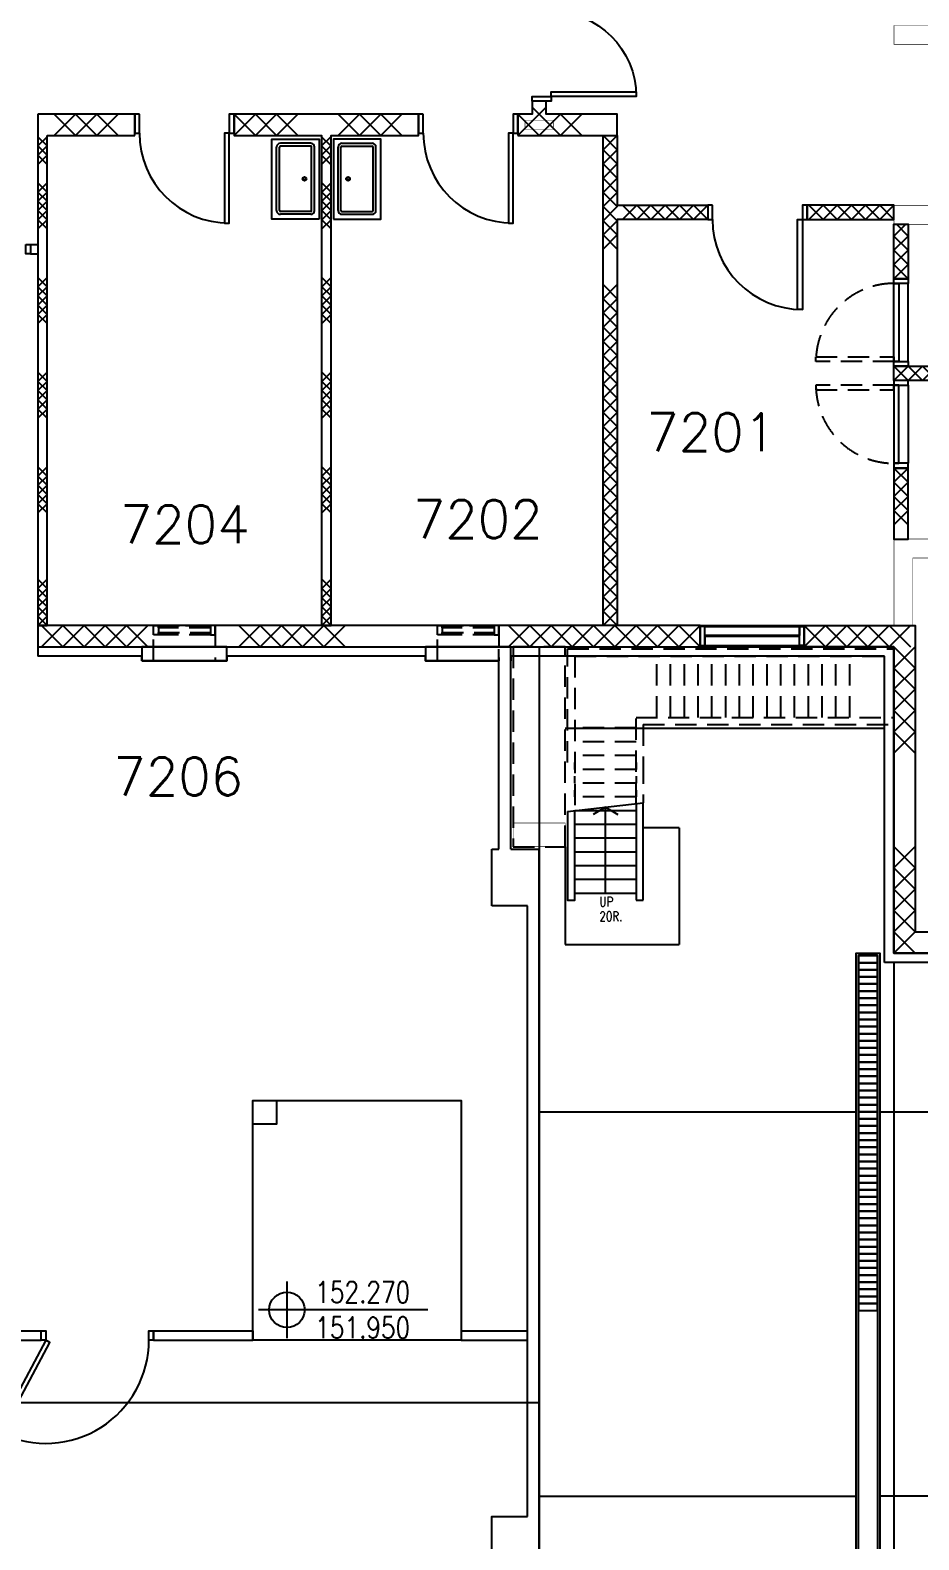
# Model space of a CAD drawing. Header units: millimetres. Extents: x -68474 to 336725, y -113450 to 40976.
# Drawn here: x 120620 to 130012, y -95946 to -80000 of the extents above; entities that cross this region are included whole.
import ezdxf

# ---------------------------------------------------------------- set-up
doc = ezdxf.new("R2010")
doc.units = ezdxf.units.MM
doc.header["$LTSCALE"] = 900
doc.linetypes.add('s5152a$0$HIDDEN', pattern=[0.375, 0.25, -0.125])
for name, color, linetype in [('s5152a$0$11', 7, 'Continuous'), ('s5152a$0$20', 7, 'Continuous'), ('s5152a$0$22', 7, 'Continuous'), ('s5152a$0$23', 7, 'Continuous'), ('s5152a$0$25', 7, 'Continuous'), ('s5152a$0$30', 7, 'Continuous'), ('s5152a$0$31', 7, 'Continuous'), ('s5152a$0$45', 7, 'Continuous'), ('s5152a$0$48', 2, 'Continuous'), ('s5152a$0$49', 7, 'Continuous'), ('s5152a$0$6', 7, 'Continuous'), ('s5152a$0$7', 7, 'Continuous'), ('s5152a$0$new_dr', 9, 'Continuous'), ('s5152a$0$new_pit', 1, 'Continuous'), ('s5152a$0$new_wash', 5, 'Continuous'), ('s5152a$0$ROOM-NO', 4, 'Continuous')]:
    doc.layers.add(name, color=color, linetype=linetype)
doc.styles.add('s5152a$0$STANDARD', font='SIMPLEX')

# ---------------------------------------------------------------- blocks, each defined once
blk = doc.blocks.new('s5152a$0$D1050B')
at = {"layer": 's5152a$0$30', "color": 14, "linetype": 'Continuous'}
blk.add_lwpolyline([(0.05, 0.15), (0.05, 1.1), (0.1, 1.1), (0.1, 0.15), (0, 0.15), (0, 0), (0.05, 0), (0.05, 0.15)], dxfattribs=at)
blk.add_lwpolyline([(1, 0), (1.05, 0), (1.05, 0.15), (1, 0.15)], close=True, dxfattribs=at)
blk.add_arc((0.05, 0.15), 0.95, 0, 90, dxfattribs=at)
blk = doc.blocks.new('s5152a$0$H900')
at = {"layer": 's5152a$0$22', "color": 1, "linetype": 'Continuous'}
for points in [[(0, 0), (0.15, 0.15), (0.3, 0), (0.45, 0.15), (0.6, 0), (0.75, 0.15), (0.9, 0)], [(0, 0.15), (0.15, 0), (0.3, 0.15), (0.45, 0), (0.6, 0.15), (0.75, 0), (0.9, 0.15)]]:
    blk.add_lwpolyline(points, dxfattribs=at)
blk = doc.blocks.new('s5152a$0$H1200')
at = {"layer": 's5152a$0$22', "color": 1, "linetype": 'Continuous'}
for points in [[(0, 0), (0.15, 0.15), (0.3, 0), (0.45, 0.15), (0.6, 0), (0.75, 0.15), (0.9, 0), (1.05, 0.15), (1.2, 0)], [(0, 0.15), (0.15, 0), (0.3, 0.15), (0.45, 0), (0.6, 0.15), (0.75, 0), (0.9, 0.15), (1.05, 0), (1.2, 0.15)]]:
    blk.add_lwpolyline(points, dxfattribs=at)
blk = doc.blocks.new('s5152a$0$H750')
at = {"layer": 's5152a$0$22', "color": 11, "linetype": 'Continuous'}
for points in [[(0, 0.15), (0.15, 0), (0.3, 0.15), (0.45, 0), (0.6, 0.15), (0.75, 0)], [(0, 0), (0.15, 0.15), (0.3, 0), (0.45, 0.15), (0.6, 0), (0.75, 0.15)]]:
    blk.add_lwpolyline(points, dxfattribs=at)
blk = doc.blocks.new('s5152a$0$D1600E')
at = {"layer": 's5152a$0$30', "linetype": 'Continuous'}
for points in [[(0.05, 0.2), (0.1, 0.2), (0.1, 1.1), (0.05, 1.1)], [(1.55, 0.2), (1.5, 0.2), (1.5, 0.8), (1.55, 0.8)], [(0, 0), (0.05, 0), (0.05, 0.2), (0, 0.2)], [(1.55, 0), (1.6, 0), (1.6, 0.2), (1.55, 0.2)]]:
    blk.add_lwpolyline(points, close=True, dxfattribs=at)
for centre, radius, start, end in [((0.05, 0.2), 0.900002, 0, 90), ((1.550003, 0.2), 0.600001, 90, 179.999994)]:
    blk.add_arc(centre, radius, start, end, dxfattribs=at)
blk = doc.blocks.new('s5152a$0$D1050A')
at = {"layer": 's5152a$0$30', "color": 4, "linetype": 'Continuous'}
for points in [[(0.05, 0.2), (0.1, 0.2), (0.1, 1.15), (0.05, 1.15)], [(0, 0), (0.05, 0), (0.05, 0.2), (0, 0.2)], [(1, 0), (1.05, 0), (1.05, 0.2), (1, 0.2)]]:
    blk.add_lwpolyline(points, close=True, dxfattribs=at)
blk.add_arc((0.05, 0.2), 0.95, 0, 90, dxfattribs=at)
blk = doc.blocks.new('s5152a$0$H450')
at = {"layer": 's5152a$0$22', "color": 10, "linetype": 'Continuous'}
for points in [[(0, 0), (0.15, 0.15), (0.3, 0), (0.45, 0.15)], [(0, 0.15), (0.15, 0), (0.3, 0.15), (0.45, 0)]]:
    blk.add_lwpolyline(points, dxfattribs=at)
blk = doc.blocks.new('s5152a$0$HAT15')
at = {"layer": 's5152a$0$22', "color": 10, "linetype": 'Continuous'}
for points in [[(0, 0.15), (0.15, 0), (0.3, 0.15), (0.45, 0), (0.6, 0.15), (0.75, 0)], [(0, 0), (0.15, 0.15), (0.3, 0), (0.45, 0.15), (0.6, 0), (0.75, 0.15)]]:
    blk.add_lwpolyline(points, dxfattribs=at)

msp = doc.modelspace()

# ---------------------------------------------------------------- linework, layer by layer
at = {"layer": 's5152a$0$11', "color": 3, "linetype": 'Continuous', "const_width": 5}
for points in [[(129750.2, -75749.8), (129750.2, -75550), (130850.2, -75549.8), (130850.2, -79950), (136350, -79950), (136350, -78799.9), (136550.2, -78799.9), (136550.2, -82949.9), (136350, -82949.9), (136350, -80150), (130850.2, -80150), (130850.2, -80475), (130650.2, -80475), (130650.2, -80150), (129750, -80150), (129750, -79950), (130650.2, -79950), (130650.2, -75749.8)], [(129750, -82050), (129750, -81850), (130650, -81850), (130650, -81525), (130850, -81525), (130850, -81850), (131400, -81850), (131400, -86125), (136350, -86125), (136350, -86000), (136550, -86000), (136550.2, -89850), (136350.2, -89850), (136350, -86325), (131200, -86325), (131200, -85575), (129950, -85575), (129950, -86287.4), (129750, -86287.4), (129750, -85375), (131200, -85375), (131200, -82050)]]:
    msp.add_lwpolyline(points, close=True, dxfattribs=at)
at = {"layer": 's5152a$0$11', "color": 1, "linetype": 'Continuous'}
msp.add_lwpolyline([(129750, -83550), (129750, -83550), (129900, -83550), (129900, -83550), (131200, -83550), (131200, -83700), (129750, -83700)], close=True, dxfattribs=at)
at = {"layer": 's5152a$0$20', "color": 11, "linetype": 'Continuous'}
for p, q in [((121725.1, -80887.4), (120700.1, -80887.4)), ((120700.1, -80887.4), (120700.1, -86612.4)), ((121725.1, -81112.4), (121725.1, -80887.4)), ((120800.1, -81112.9), (121725.1, -81112.4)), ((120800.1, -86286.9), (120800.1, -81112.9)), ((120700.1, -86286.9), (120800.1, -86286.9))]:
    msp.add_line(p, q, dxfattribs=at)
at = {"layer": 's5152a$0$20', "color": 5, "linetype": 'Continuous'}
msp.add_line((120625.1, -82262.14329), (120625.1, -82362.14329), dxfattribs=at)
at = {"layer": 's5152a$0$20', "color": 11, "linetype": 'Continuous'}
for points in [[(125775.1, -81112.4), (126825.1, -81112.4), (126825.1, -80887.4), (126075.1, -80887.4), (126075.1, -80749.9), (125925.1, -80749.9), (125925.1, -80887.4), (125775.1, -80887.4)], [(123700.1, -86286.9), (123800.1, -86286.9), (123800.1, -81112.9), (124725.1, -81112.4), (124725.1, -80887.4), (122775.1, -80887.4), (122775.1, -81112.4), (123700.1, -81112.9)], [(126675.1, -86286.9), (126675.1, -81112.9), (126825.1, -81112.9), (126825.1, -81850), (127781.4, -81850), (127781.4, -82000), (126825.1, -82000), (126825.1, -86286.9)], [(128831.4, -82000), (129750, -82000), (129750, -81850), (128831.4, -81850)], [(128800.1, -86512.4), (128800.1, -86287.4), (129975, -86287.4), (129975, -89524.5), (130887.5, -89524.5), (130887.5, -89749.5), (129750, -89749.5), (129750, -86512.4)]]:
    msp.add_lwpolyline(points, close=True, dxfattribs=at)
at = {"layer": 's5152a$0$20', "color": 1, "linetype": 'Continuous'}
for points in [[(129900, -82625), (129750, -82625), (129750, -82050), (129900, -82050)], [(129900, -84625), (129750, -84625), (129750, -85375), (129900, -85375)]]:
    msp.add_lwpolyline(points, close=True, dxfattribs=at)
at = {"layer": 's5152a$0$20', "color": 14, "linetype": 'Continuous'}
msp.add_lwpolyline([(120700.1, -86512.4), (122700.1, -86512.4), (127700.1, -86512.4), (127700.1, -86287.4), (125575.1, -86287.4), (122575.1, -86287.4), (120700.1, -86287.4)], dxfattribs=at)
at = {"layer": 's5152a$0$22', "color": 11, "linetype": 'Continuous'}
for p, q in [((125775.1, -81112.4), (126075.1, -80812.4)), ((125925.1, -80812.4), (126225.1, -81112.4)), ((125775.1, -80887.4), (126000.1, -81112.4)), ((126000.1, -81112.4), (126225.1, -80887.4)), ((126225.1, -81112.4), (126450.1, -80887.4)), ((126225.1, -80887.4), (126450.1, -81112.4))]:
    msp.add_line(p, q, dxfattribs=at)
at = {"layer": 's5152a$0$22', "color": 1, "linetype": 'Continuous'}
for points in [[(129900, -82625), (129750, -82475), (129900, -82325), (129750, -82175), (129875, -82050)], [(129750, -82625), (129900, -82475), (129750, -82325), (129900, -82175), (129775, -82050)], [(129750, -84625), (129900, -84775), (129750, -84925), (129900, -85075), (129750, -85225)], [(129900, -84625), (129750, -84775), (129900, -84925), (129750, -85075), (129900, -85225)]]:
    msp.add_lwpolyline(points, dxfattribs=at)
at = {"layer": 's5152a$0$22', "color": 11, "linetype": 'Continuous'}
for points in [[(126800.1, -86512.4), (127025.1, -86287.4), (127250.1, -86512.4), (127475.1, -86287.4), (127700.1, -86512.4)], [(126800.1, -86287.4), (127025.1, -86512.4), (127250.1, -86287.4), (127475.1, -86512.4), (127700.1, -86287.4)]]:
    msp.add_lwpolyline(points, dxfattribs=at)
at = {"layer": 's5152a$0$23', "color": 11, "linetype": 'Continuous'}
for points in [[(127700.1, -86499.9), (127750.1, -86499.9), (127750.1, -86299.9), (127700.1, -86299.9)], [(127750.1, -86299.9), (128750.1, -86299.9), (128750.1, -86394.9), (127750.1, -86394.9)], [(127750.1, -86499.9), (128750.1, -86499.9), (128750.1, -86404.9), (127750.1, -86404.9)], [(128800.1, -86499.9), (128750.1, -86499.9), (128750.1, -86299.9), (128800.1, -86299.9)]]:
    msp.add_lwpolyline(points, close=True, dxfattribs=at)
at = {"layer": 's5152a$0$23', "color": 14, "linetype": 'Continuous'}
msp.add_lwpolyline([(121800.1, -86662.4), (122700.1, -86662.4), (122700.1, -86512.4), (121800.1, -86512.4)], close=True, dxfattribs=at)
msp.add_lwpolyline([(125700.1, -86662.4), (125700.1, -86662.4), (125700.1, -86512.4), (124800.1, -86512.4), (124800.1, -86662.4), (125575.1, -86662.4)], dxfattribs=at)
at = {"layer": 's5152a$0$23', "color": 3, "linetype": 's5152a$0$HIDDEN'}
msp.add_lwpolyline([(125725.1, -88624.9), (126275.1, -88624.9), (126275.1, -86512.4), (125725.1, -86512.4)], close=True, dxfattribs=at)
at = {"layer": 's5152a$0$25', "color": 14, "linetype": 'Continuous'}
for p, q in [((127700.1, -86287.4), (128800.1, -86287.4)), ((121800.1, -86612.4), (120700.1, -86612.4)), ((121800.1, -86662.4), (121800.1, -86612.4)), ((122700.1, -86662.4), (121800.1, -86662.4)), ((124800.1, -86612.4), (122700.1, -86612.4)), ((122700.1, -86612.4), (122700.1, -86662.4)), ((124800.1, -86662.4), (124800.1, -86612.4)), ((125575.1, -86662.4), (124800.1, -86662.4)), ((129650, -86612.4), (125700.1, -86612.4)), ((125700.1, -86612.4), (125700.1, -86662.4)), ((129650, -89849.5), (129650, -86612.4)), ((133762.5, -89849.5), (129650, -89849.5))]:
    msp.add_line(p, q, dxfattribs=at)
at = {"layer": 's5152a$0$25', "color": 1, "linetype": 's5152a$0$HIDDEN'}
for p, q in [((126300.42409, -87734.9), (126300.42409, -86534.9)), ((126300.42409, -86534.9), (129750, -86534.9)), ((126376.42409, -86610.9), (129750, -86610.9)), ((126376.42409, -86610.9), (126376.42409, -88244.5)), ((127243.28226, -87258.9), (127243.28226, -86612.4)), ((127388.88226, -87258.9), (127388.88226, -86612.4)), ((127534.48226, -87258.9), (127534.48226, -86612.4)), ((127680.08226, -87258.9), (127680.08226, -86612.4)), ((127825.68226, -87258.9), (127825.68226, -86612.4)), ((127971.28226, -87258.9), (127971.28226, -86612.4)), ((128116.88226, -87258.9), (128116.88226, -86612.4)), ((128262.48226, -87258.9), (128262.48226, -86612.4)), ((128408.08226, -87258.9), (128408.08226, -86612.4)), ((128553.68226, -87258.9), (128553.68226, -86612.4)), ((128699.28226, -87258.9), (128699.28226, -86612.4)), ((128844.88226, -87258.9), (128844.88226, -86612.4)), ((128990.48226, -87258.9), (128990.48226, -86612.4)), ((129136.08226, -87258.9), (129136.08226, -86612.4)), ((129281.68226, -87258.9), (129281.68226, -86612.4)), ((127024.42409, -87370.9), (126376.42409, -87370.9)), ((127024.42409, -87258.9), (129750, -87258.9)), ((127024.42409, -88171.7), (127024.42409, -87258.9)), ((127100.42409, -87334.9), (129750, -87334.9)), ((127100.42409, -87334.9), (127100.42409, -87734.9)), ((127024.42409, -87516.5), (126376.42409, -87516.5)), ((127024.42409, -87662.1), (126376.42409, -87662.1)), ((126376.42409, -87807.7), (126376.42409, -87734.9)), ((127024.42409, -87807.7), (126376.42409, -87807.7)), ((127024.42409, -87734.9), (127024.42409, -87807.7)), ((127100.42409, -87734.9), (127100.42409, -88163.2)), ((126376.42409, -87953.3), (126376.42409, -87880.5)), ((127024.42409, -87953.3), (126376.42409, -87953.3)), ((127024.42409, -87880.5), (127024.42409, -87953.3)), ((126376.42409, -88098.9), (126376.42409, -88026.1)), ((127024.42409, -88098.9), (126376.42409, -88098.9)), ((127024.42409, -88026.1), (127024.42409, -88098.9))]:
    msp.add_line(p, q, dxfattribs=at)
at = {"layer": 's5152a$0$25', "color": 1, "linetype": 'Continuous'}
for p, q in [((126300.42409, -88253), (127100.42409, -88163.2)), ((127024.42409, -88171.7), (127024.42409, -89190.9)), ((127024.42409, -88171.7), (127024.42409, -88244.5)), ((127100.42409, -89190.9), (127100.42409, -88163.2)), ((127024.42409, -88244.5), (126376.12409, -88244.5)), ((126376.42409, -88390.1), (126376.42409, -88317.3)), ((126700.42409, -88208.1), (126570.52028, -88283.1)), ((126700.42409, -89118.1), (126700.42409, -88208.1)), ((126700.42409, -88208.1), (126830.3279, -88283.1)), ((127024.42409, -88317.3), (127024.42409, -88390.1)), ((127024.42409, -88390.1), (126376.42409, -88390.1)), ((126376.42409, -88535.7), (126376.42409, -88462.9)), ((127024.42409, -88462.9), (127024.42409, -88535.7)), ((127478.77535, -88426.7186), (127100.42409, -88426.7186)), ((127478.77535, -88426.7186), (127478.77535, -89657.02606)), ((126275.1, -88624.9), (126275.1, -89657.02606)), ((127024.42409, -88535.7), (126376.42409, -88535.7)), ((126376.42409, -88681.3), (126376.42409, -88608.5)), ((127024.42409, -88608.5), (127024.42409, -88681.3)), ((127024.42409, -88681.3), (126376.42409, -88681.3)), ((126376.42409, -88826.9), (126376.42409, -88754.1)), ((127024.42409, -88754.1), (127024.42409, -88826.9)), ((127024.42409, -88826.9), (126376.42409, -88826.9)), ((126376.42409, -88972.5), (126376.42409, -88899.7)), ((127024.42409, -88972.5), (126376.42409, -88972.5)), ((127024.42409, -88899.7), (127024.42409, -88972.5)), ((126376.42409, -89118.1), (126376.42409, -89045.3)), ((127024.42409, -89118.1), (126376.42409, -89118.1)), ((127024.42409, -89045.3), (127024.42409, -89118.1)), ((127024.42409, -89190.9), (127100.42409, -89190.9)), ((126275.1, -89657.02606), (127478.77535, -89657.02606))]:
    msp.add_line(p, q, dxfattribs=at)
at = {"layer": 's5152a$0$25', "color": 14, "linetype": 'Continuous'}
msp.add_lwpolyline([(120700.1, -86512.4), (122700.1, -86512.4), (125700.1, -86512.4), (129750, -86512.4), (129750, -89749.5), (130887.5, -89749.5)], dxfattribs=at)
at = {"layer": 's5152a$0$25', "color": 1, "linetype": 'Continuous'}
msp.add_lwpolyline([(126300.42409, -88253), (126300.42409, -89190.9), (126376.42409, -89190.9), (126376.42409, -88244.5)], dxfattribs=at)
at = {"layer": 's5152a$0$30', "color": 4, "linetype": 'Continuous'}
for p, q in [((129900, -83500), (129900, -82675)), ((129900, -83750), (129900, -84575)), ((129900, -83750), (129900, -84575))]:
    msp.add_line(p, q, dxfattribs=at)
for points in [[(129750, -82625), (129900, -82625), (129900, -82675), (129750, -82675)], [(129750, -82675), (129800, -82675), (129800, -83500), (129750, -83500)], [(129750, -83500), (129900, -83500), (129900, -83550), (129750, -83550)], [(129750, -83750), (129900, -83750), (129900, -83700), (129750, -83700)], [(129750, -83750), (129900, -83750), (129900, -83700), (129750, -83700)], [(129750, -84575), (129800, -84575), (129800, -83750), (129750, -83750)], [(129750, -84575), (129800, -84575), (129800, -83750), (129750, -83750)], [(129750, -84625), (129900, -84625), (129900, -84575), (129750, -84575)], [(129750, -84625), (129900, -84625), (129900, -84575), (129750, -84575)]]:
    msp.add_lwpolyline(points, close=True, dxfattribs=at)
at = {"layer": 's5152a$0$30', "color": 4, "linetype": 's5152a$0$HIDDEN'}
for points in [[(129750, -83450), (129750, -83500), (128925, -83500), (128925, -83450)], [(129750, -83800), (129750, -83750), (128925, -83750), (128925, -83800)], [(129750, -83800), (129750, -83750), (128925, -83750), (128925, -83800)]]:
    msp.add_lwpolyline(points, close=True, dxfattribs=at)
at = {"layer": 's5152a$0$30', "linetype": 's5152a$0$HIDDEN'}
for points in [[(121975.1, -86387.4), (121925.1, -86387.4), (121925.1, -86287.4), (121975.1, -86287.4)], [(121975.1, -86287.4), (122525.1, -86287.4), (122525.1, -86312.4), (121975.1, -86312.4)], [(121975.1, -86362.4), (122525.1, -86362.4), (122525.1, -86387.4), (121975.1, -86387.4)], [(122525.1, -86387.4), (122575.1, -86387.4), (122575.1, -86287.4), (122525.1, -86287.4)], [(124975.1, -86387.4), (124925.1, -86387.4), (124925.1, -86287.4), (124975.1, -86287.4)], [(124975.1, -86287.4), (125525.1, -86287.4), (125525.1, -86312.4), (124975.1, -86312.4)], [(124975.1, -86362.4), (125525.1, -86362.4), (125525.1, -86387.4), (124975.1, -86387.4)], [(125525.1, -86387.4), (125575.1, -86387.4), (125575.1, -86287.4), (125525.1, -86287.4)]]:
    msp.add_lwpolyline(points, close=True, dxfattribs=at)
at = {"layer": 's5152a$0$30', "color": 4, "linetype": 's5152a$0$HIDDEN'}
for centre, start, end in [((129750, -83500), 90, 180), ((129750, -83750), 180, 270)]:
    msp.add_arc(centre, 825, start, end, dxfattribs=at)
at = {"layer": 's5152a$0$31', "color": 2, "linetype": 'Continuous'}
for points in [[(123675.1, -81994.9), (123175.1, -81994.9), (123175.1, -81149.9), (123675.1, -81149.9)], [(123825.1, -81994.9), (124325.1, -81994.9), (124325.1, -81149.9), (123825.1, -81149.9)]]:
    msp.add_lwpolyline(points, close=True, dxfattribs=at)
at = {"layer": 's5152a$0$45', "color": 8, "linetype": 'Continuous'}
for p, q in [((126000.1, -86512.4), (126000.1, -111750)), ((126000.1, -94499.9), (107991.7, -94499.9))]:
    msp.add_line(p, q, dxfattribs=at)
at = {"layer": 's5152a$0$45', "color": 14, "linetype": 'Continuous'}
for points in [[(129600, -108750), (129350, -108750), (129350, -89750), (129600, -89750)], [(129575, -89775), (129375, -89775), (129375, -89850), (129575, -89850)], [(129575, -108725), (129375, -108725), (129375, -89775), (129575, -89775)], [(129575, -89850), (129375, -89850), (129375, -89925), (129575, -89925)], [(129575, -89925), (129375, -89925), (129375, -90000), (129575, -90000)], [(129575, -90000), (129375, -90000), (129375, -90075), (129575, -90075)], [(129575, -90075), (129375, -90075), (129375, -90150), (129575, -90150)], [(129575, -90150), (129375, -90150), (129375, -90225), (129575, -90225)], [(129575, -90225), (129375, -90225), (129375, -90300), (129575, -90300)], [(129575, -90300), (129375, -90300), (129375, -90375), (129575, -90375)], [(129575, -90375), (129375, -90375), (129375, -90450), (129575, -90450)], [(129575, -90450), (129375, -90450), (129375, -90525), (129575, -90525)], [(129575, -90525), (129375, -90525), (129375, -90600), (129575, -90600)], [(129575, -90600), (129375, -90600), (129375, -90675), (129575, -90675)], [(129575, -90675), (129375, -90675), (129375, -90750), (129575, -90750)], [(129575, -90750), (129375, -90750), (129375, -90825), (129575, -90825)], [(129575, -90825), (129375, -90825), (129375, -90900), (129575, -90900)], [(129575, -90900), (129375, -90900), (129375, -90975), (129575, -90975)], [(129575, -90975), (129375, -90975), (129375, -91050), (129575, -91050)], [(129575, -91050), (129375, -91050), (129375, -91125), (129575, -91125)], [(129575, -91125), (129375, -91125), (129375, -91200), (129575, -91200)], [(129575, -91200), (129375, -91200), (129375, -91275), (129575, -91275)], [(129575, -91275), (129375, -91275), (129375, -91350), (129575, -91350)], [(129575, -91350), (129375, -91350), (129375, -91425), (129575, -91425)], [(129575, -91425), (129375, -91425), (129375, -91500), (129575, -91500)], [(129575, -91500), (129375, -91500), (129375, -91575), (129575, -91575)], [(129575, -91575), (129375, -91575), (129375, -91650), (129575, -91650)], [(129575, -91650), (129375, -91650), (129375, -91725), (129575, -91725)], [(129575, -91725), (129375, -91725), (129375, -91800), (129575, -91800)], [(129575, -91800), (129375, -91800), (129375, -91875), (129575, -91875)], [(129575, -91875), (129375, -91875), (129375, -91950), (129575, -91950)], [(129575, -91950), (129375, -91950), (129375, -92025), (129575, -92025)], [(129575, -92025), (129375, -92025), (129375, -92100), (129575, -92100)], [(129575, -92100), (129375, -92100), (129375, -92175), (129575, -92175)], [(129575, -92175), (129375, -92175), (129375, -92250), (129575, -92250)], [(129575, -92250), (129375, -92250), (129375, -92325), (129575, -92325)], [(129575, -92325), (129375, -92325), (129375, -92400), (129575, -92400)], [(129575, -92400), (129375, -92400), (129375, -92475), (129575, -92475)], [(129575, -92475), (129375, -92475), (129375, -92550), (129575, -92550)], [(129575, -92550), (129375, -92550), (129375, -92625), (129575, -92625)], [(129575, -92625), (129375, -92625), (129375, -92700), (129575, -92700)], [(129575, -92700), (129375, -92700), (129375, -92775), (129575, -92775)], [(129575, -92775), (129375, -92775), (129375, -92850), (129575, -92850)], [(129575, -92850), (129375, -92850), (129375, -92925), (129575, -92925)], [(129575, -92925), (129375, -92925), (129375, -93000), (129575, -93000)], [(129575, -93000), (129375, -93000), (129375, -93075), (129575, -93075)], [(129575, -93075), (129375, -93075), (129375, -93150), (129575, -93150)], [(129575, -93150), (129375, -93150), (129375, -93225), (129575, -93225)], [(129575, -93225), (129375, -93225), (129375, -93300), (129575, -93300)], [(129575, -93300), (129375, -93300), (129375, -93375), (129575, -93375)], [(129575, -93375), (129375, -93375), (129375, -93450), (129575, -93450)], [(129575, -93450), (129375, -93450), (129375, -93525), (129575, -93525)]]:
    msp.add_lwpolyline(points, close=True, dxfattribs=at)
at = {"layer": 's5152a$0$48', "linetype": 's5152a$0$HIDDEN'}
for points in [[(121925.1, -86287.4), (122575.1, -86287.4), (122575.1, -86662.4), (121925.1, -86662.4)], [(124925.1, -86287.4), (125575.1, -86287.4), (125575.1, -86662.4), (124925.1, -86662.4)]]:
    msp.add_lwpolyline(points, close=True, dxfattribs=at)
at = {"layer": 's5152a$0$49', "color": 2, "linetype": 'Continuous'}
for p, q in [((123225.1, -81904.9), (123225.1, -81234.9)), ((123255.1, -81904.9), (123255.1, -81234.9)), ((123585.1, -81194.9), (123265.1, -81194.9)), ((123585.1, -81224.9), (123265.1, -81224.9)), ((123595.1, -81904.9), (123595.1, -81234.9)), ((123625.1, -81904.9), (123625.1, -81234.9)), ((123875.1, -81904.9), (123875.1, -81234.9)), ((123905.1, -81904.9), (123905.1, -81234.9)), ((123915.1, -81194.9), (124235.1, -81194.9)), ((123915.1, -81224.9), (124235.1, -81224.9)), ((124245.1, -81904.9), (124245.1, -81234.9)), ((124275.1, -81904.9), (124275.1, -81234.9)), ((123585.1, -81914.9), (123265.1, -81914.9)), ((123585.1, -81944.9), (123265.1, -81944.9)), ((123915.1, -81914.9), (124235.1, -81914.9)), ((123915.1, -81944.9), (124235.1, -81944.9))]:
    msp.add_line(p, q, dxfattribs=at)
for centre, radius in [((123520.1, -81569.9), 20), ((123520.1, -81569.9), 15), ((123980.1, -81569.9), 20), ((123980.1, -81569.9), 15)]:
    msp.add_circle(centre, radius, dxfattribs=at)
for centre, radius, start, end in [((123265.1, -81234.9), 40, 90, 180), ((123265.1, -81234.9), 10, 90, 180), ((123585.1, -81234.9), 40, 0, 90), ((123585.1, -81234.9), 10, 0, 90), ((123915.1, -81234.9), 40, 90, 180), ((123915.1, -81234.9), 10, 90, 180), ((124235.1, -81234.9), 40, 0, 90), ((124235.1, -81234.9), 10, 0, 90), ((123265.1, -81904.9), 40, 180, 270), ((123265.1, -81904.9), 10, 180, 270), ((123585.1, -81904.9), 40, 270, 0), ((123585.1, -81904.9), 10, 270, 0), ((123915.1, -81904.9), 40, 180, 270), ((123915.1, -81904.9), 10, 180, 270), ((124235.1, -81904.9), 40, 270, 0), ((124235.1, -81904.9), 10, 270, 0)]:
    msp.add_arc(centre, radius, start, end, dxfattribs=at)
at = {"layer": 's5152a$0$6', "color": 3, "linetype": 'Continuous', "const_width": 5}
for points in [[(125850.1, -81049.9), (126150.1, -81049.9), (126150.1, -80949.9), (125850.1, -80949.9)], [(125725.1, -88624.9), (126275.1, -88624.9), (126275.1, -88374.9), (125725.1, -88374.9)]]:
    msp.add_lwpolyline(points, close=True, dxfattribs=at)
at = {"layer": 's5152a$0$7', "color": 10, "linetype": 'Continuous'}
for p, q in [((129650, -87376.6), (126275.1, -87376.6)), ((129749.9, -89849.5), (129749.7, -101005)), ((129350, -91430.5), (126000.1, -91430.5)), ((136305.1, -91430.5), (129600, -91430.5)), ((126000.1, -95484.4), (129350, -95484.4)), ((136304.8, -95484.4), (129600, -95484.4))]:
    msp.add_line(p, q, dxfattribs=at)
at = {"layer": 's5152a$0$new_dr'}
for points in [[(120575.1, -82262.14329), (120625.1, -82262.14329), (120625.1, -82362.14329), (120575.1, -82362.14329)], [(120735.1, -93837.4), (120735.1, -93737.4), (120785.1, -93737.4), (120785.1, -93837.4)], [(121875.1, -93837.4), (121875.1, -93737.4), (121925.1, -93737.4), (121925.1, -93837.4)], [(120785.1, -93837.4), (120273.15681, -94799.6963), (120317.29884, -94823.17993), (120829.24203, -93860.88363)]]:
    msp.add_lwpolyline(points, close=True, dxfattribs=at)
msp.add_arc((120785.1, -93837.4), 1090, 244.616119596, 0, dxfattribs=at)
at = {"layer": 's5152a$0$new_pit', "color": 1, "linetype": 'Continuous'}
for p, q in [((123334.11874, -93217.65527), (123334.11874, -93817.65447)), ((124824.11674, -93517.65487), (123034.11914, -93517.65487))]:
    msp.add_line(p, q, dxfattribs=at)
at = {"layer": 's5152a$0$new_pit', "color": 2}
msp.add_lwpolyline([(125175.1, -93837.4), (122975.1, -93837.4), (122975.1, -91307.4), (125175.1, -91307.4)], close=True, dxfattribs=at)
at = {"layer": 's5152a$0$new_pit'}
msp.add_lwpolyline([(122975.1, -91307.4), (123225.1, -91307.4), (123225.1, -91557.4), (122975.1, -91557.4)], close=True, dxfattribs=at)
at = {"layer": 's5152a$0$new_pit', "color": 1, "linetype": 'Continuous'}
msp.add_ellipse((123334.11874, -93517.65487), major_axis=(132.58234, 132.58234), ratio=1, start_param=5.4977871438, end_param=11.780972451, dxfattribs=at)
at = {"layer": 's5152a$0$new_wash'}
for p, q in [((120625.1, -82262.14329), (120700.1, -82262.14329)), ((120625.1, -82362.14329), (120700.1, -82362.14329)), ((125500.1, -89249.9), (125500.1, -88649.9)), ((125500.1, -88649.9), (125575.1, -88649.9)), ((125700.1, -88649.9), (126000.1, -88649.9)), ((125875.1, -89249.9), (125500.1, -89249.9)), ((120735.1, -93837.4), (120735.1, -93737.4)), ((121925.1, -93837.4), (121925.1, -93737.4)), ((122975.1, -93737.4), (122975.1, -93837.4)), ((125175.1, -93737.4), (125175.1, -93837.4))]:
    msp.add_line(p, q, dxfattribs=at)
at = {"layer": 's5152a$0$new_wash', "color": 5}
for p, q in [((125575.1, -88649.9), (125575.1, -86537.4)), ((125700.1, -88649.9), (125700.1, -86537.4)), ((126000.1, -103750), (126000.1, -88649.9)), ((125875.1, -95699.9), (125875.1, -89249.9)), ((120402.6003, -93737.4), (120735.1, -93737.4)), ((121925.1, -93737.4), (122975.1, -93737.4)), ((125175.1, -93737.4), (125875.1, -93737.4)), ((120402.6003, -93837.4), (120735.1, -93837.4)), ((121925.1, -93837.4), (122975.1, -93837.4)), ((125175.1, -93837.4), (125875.1, -93837.4))]:
    msp.add_line(p, q, dxfattribs=at)
at = {"layer": 's5152a$0$new_wash'}
msp.add_lwpolyline([(125875.1, -96299.9), (125500.1, -96299.9), (125500.1, -95699.9), (125875.1, -95699.9)], dxfattribs=at)

# ---------------------------------------------------------------- block references
at = {"zscale": 1000}
for name, p, xscale, yscale, rotation in [('s5152a$0$D1600E', (125925.1, -80749.9), 999.9979999999999, -999.9979999999999, 90), ('s5152a$0$D1050A', (122775.1, -80887.4), 999.9979999999999, 999.9979999999999, 180), ('s5152a$0$D1050A', (125775.1, -80887.4), 999.9979999999999, 999.9979999999999, 180), ('s5152a$0$H450', (120702.6, -81124.9), 649.9979999999999, 649.9979999999999, 270), ('s5152a$0$H450', (123700.1, -81124.9), 649.9979999999999, 649.9979999999999, 270), ('s5152a$0$H1200', (126675.1, -81112.9), 999.9979999999999, 999.9979999999999, 270), ('s5152a$0$H750', (120800.1, -82099.9), 649.9979999999999, 649.9979999999999, 90), ('s5152a$0$H750', (123800.1, -82099.9), 649.9979999999999, 649.9979999999999, 90), ('s5152a$0$H900', (127781.4, -81850), 999.9979999999999, 999.9979999999999, 180), ('s5152a$0$D1050B', (128831.4, -81850), 999.9979999999999, 999.9979999999999, 180), ('s5152a$0$H900', (129750, -81850), 999.9979999999999, 999.9979999999999, 180), ('s5152a$0$H750', (120800.1, -83099.9), 649.9979999999999, 649.9979999999999, 90), ('s5152a$0$H750', (123800.1, -83099.9), 649.9979999999999, 649.9979999999999, 90), ('s5152a$0$H1200', (126825.1, -83886.9), 999.9979999999999, 999.9979999999999, 90), ('s5152a$0$H750', (120800.1, -84099.9), 649.9979999999999, 649.9979999999999, 90), ('s5152a$0$H750', (123800.1, -84099.9), 649.9979999999999, 649.9979999999999, 90), ('s5152a$0$H1200', (126825.1, -85086.9), 999.9979999999999, 999.9979999999999, 90), ('s5152a$0$H750', (120800.1, -85099.9), 649.9979999999999, 649.9979999999999, 90), ('s5152a$0$H750', (123800.1, -85099.9), 649.9979999999999, 649.9979999999999, 90), ('s5152a$0$H1200', (126825.1, -86286.9), 999.9979999999999, 999.9979999999999, 90), ('s5152a$0$H750', (120800.1, -86286.9), 649.9979999999999, 649.9979999999999, 90), ('s5152a$0$H750', (123800.1, -86286.9), 649.9979999999999, 649.9979999999999, 90), ('s5152a$0$H750', (129750, -86512.4), 1499.997, 1499.997, 270), ('s5152a$0$H750', (129975, -89749.5), 1499.997, 1499.997, 90)]:
    msp.add_blockref(name, p, dxfattribs=dict(at, xscale=xscale, yscale=yscale, rotation=rotation))
for name, p, xscale, yscale in [('s5152a$0$H450', (120875.1, -81112.4), 1499.997, 1499.997), ('s5152a$0$H450', (122775.1, -81112.4), 1499.997, 1499.997), ('s5152a$0$H450', (123875.1, -81112.4), 1499.997, 1499.997), ('s5152a$0$HAT15', (129750, -83700), 999.9979999999999, 999.9979999999999), ('s5152a$0$HAT15', (129900, -83700), 999.9979999999999, 999.9979999999999), ('s5152a$0$H750', (120739.57576, -86512.4), 1499.997, 1499.997), ('s5152a$0$H750', (122825.1, -86512.4), 1499.997, 1499.997), ('s5152a$0$H750', (125675.1, -86512.4), 1499.997, 1499.997), ('s5152a$0$H750', (128800.1, -86512.4), 1499.997, 1499.997)]:
    msp.add_blockref(name, p, dxfattribs=dict(at, xscale=xscale, yscale=yscale))

# ---------------------------------------------------------------- texts
at = {"layer": 's5152a$0$25', "color": 1, "linetype": 's5152a$0$HIDDEN', "style": 's5152a$0$STANDARD', "width": 0.8}
for s, p in [('UP', (126636.42387, -89255.4)), ('20R.', (126636.42387, -89410.27113))]:
    msp.add_text(s, height=100, dxfattribs=at).set_placement(p)
at = {"layer": 's5152a$0$new_pit', "color": 1, "linetype": 'Continuous', "style": 's5152a$0$STANDARD', "width": 0.8}
for tag, p, s in [('152.270', (123633.56832, -93442.65497), '152.215'), ('151.950', (123633.56832, -93817.65447), '152.190')]:
    msp.add_attdef(tag, p, s, height=224.9997, dxfattribs=at)
at = {"layer": 's5152a$0$ROOM-NO', "style": 's5152a$0$STANDARD'}
for s, p in [('7201', (127132.27531, -84446.43551)), ('7202', (124664.72429, -85364.45863)), ('7204', (121568.00914, -85420.02904)), ('7206', (121499.81222, -88083.42693))]:
    msp.add_text(s, height=400, dxfattribs=at).set_placement(p)

doc.saveas('drawing.dxf')
